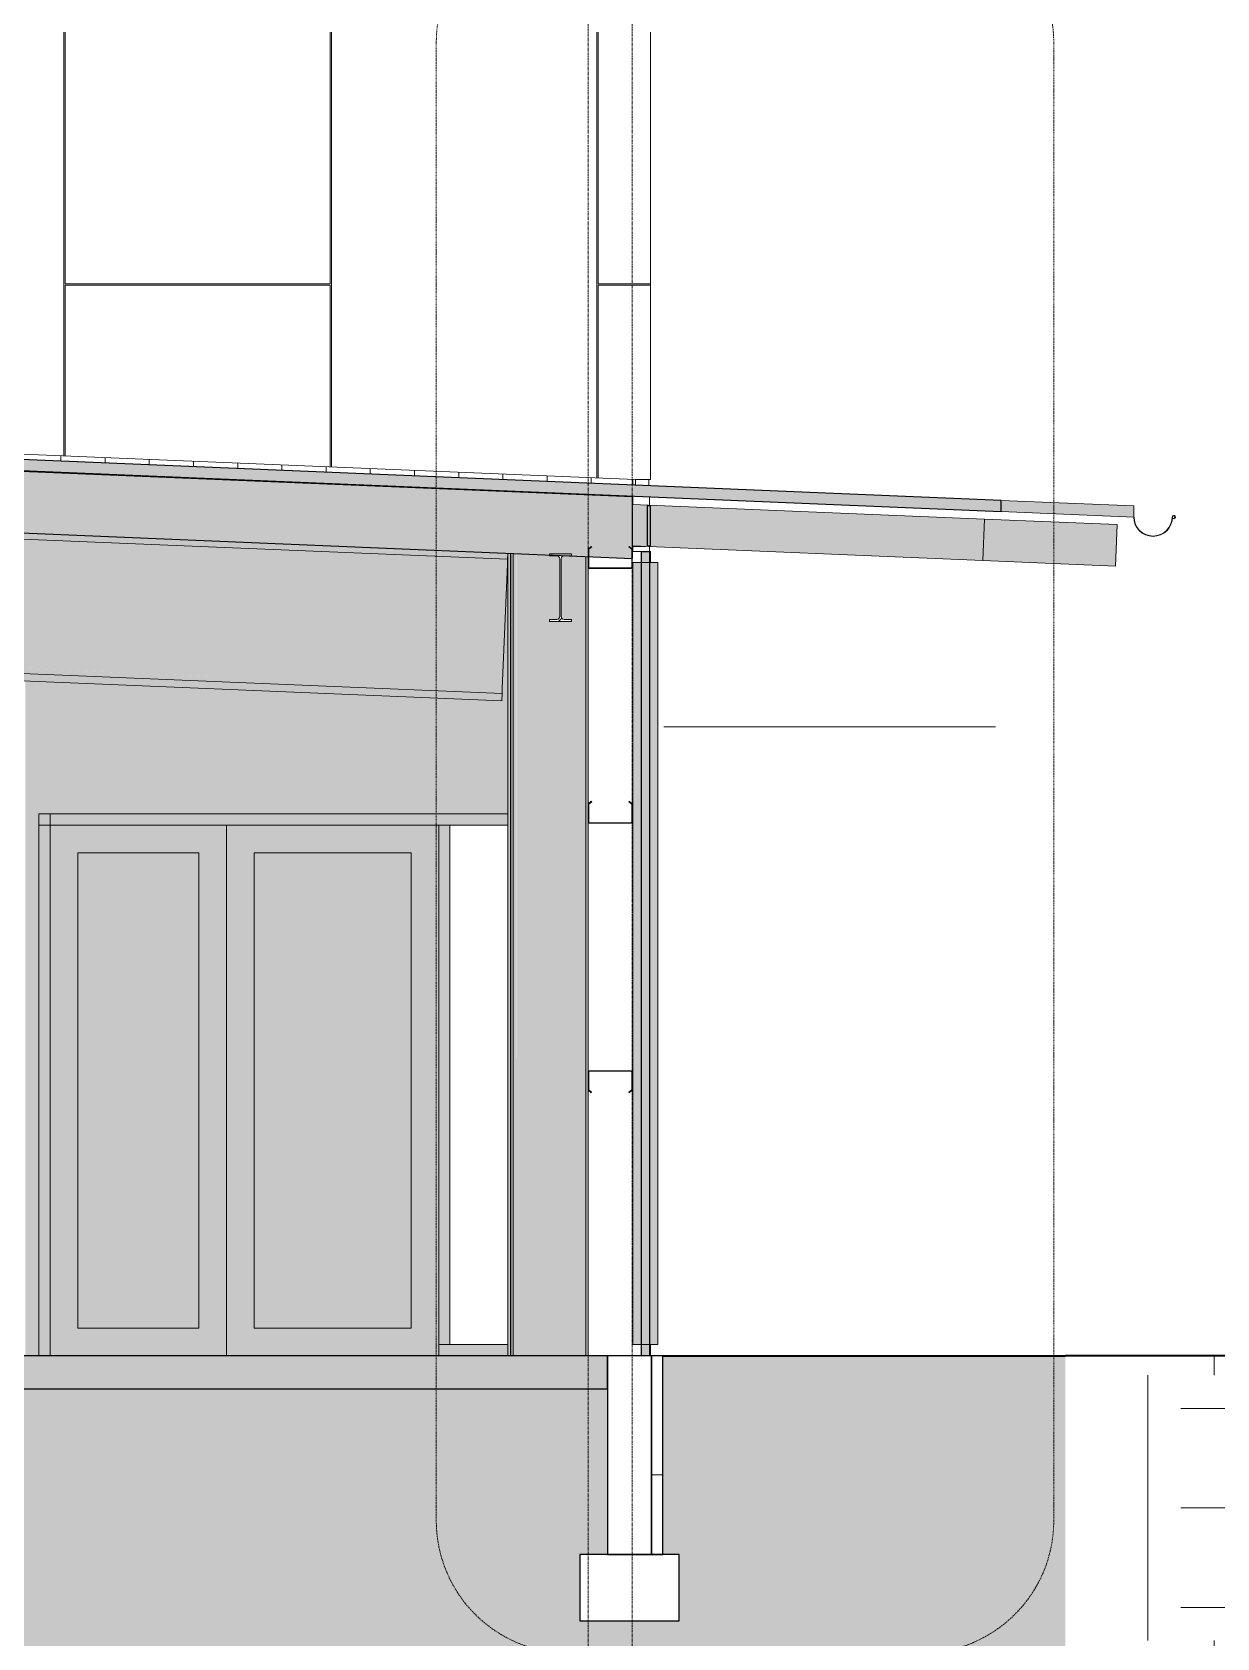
# Model space of a CAD drawing. Header units: inches. Extents: x 21380 to 98133, y -290 to 853.
# Drawn here: x 39369.9 to 39584.3, y -51.1 to 239.5 of the extents above; entities that cross this region are included whole.
import ezdxf

# ---------------------------------------------------------------- set-up
doc = ezdxf.new("R2010")
doc.units = ezdxf.units.IN
doc.header["$MEASUREMENT"] = 0
doc.linetypes.add('Dash Dot 3_16_', pattern=[0.3125, 0.1875, -0.0625, 0, -0.0625])
doc.linetypes.add('Grid Line 1_2_', pattern=[0.875, 0.5, -0.125, 0.125, -0.125])
for name, color, linetype, lineweight in [('A-ANNO-SYMB', 150, 'Continuous', 9), ('A-CLNG', 13, 'Continuous', 9), ('A-CLNG-PATT', 13, 'Continuous', 25), ('A-DOOR', 31, 'Continuous', 9), ('A-FLOR', 192, 'Continuous', 9), ('A-FLOR-LEVL', 51, 'Continuous', 9), ('A-FLOR-PATT', 8, 'Continuous', 25), ('A-GLAZ-CWMG', 51, 'Continuous', 9), ('A-ROOF', 132, 'Continuous', 9), ('A-ROOF-OTLN', 132, 'Continuous', 9), ('A-WALL', 113, 'Continuous', 9), ('A-WALL-PATT', 111, 'Continuous', 25), ('C-TOPO', 7, 'Continuous', 9), ('EOP-PR', 4, 'Continuous', 13), ('I-WALL', 2, 'Continuous', 9), ('L-SITE-WALL', 31, 'Continuous', 9), ('S-BEAM', 12, 'Continuous', 9), ('S-COLS', 52, 'Continuous', 9), ('S-FNDN', 32, 'Continuous', 9), ('S-GRID', 1, 'Continuous', 9)]:
    doc.layers.add(name, color=color, linetype=linetype, lineweight=lineweight)
pattern_1 = [(50, (-87574.236, 98.42), (55.0854, -4.819842), [5.76, -63.36]), (355, (-87574.236, 98.42), (-10.65569, 57.76853), [4.608, -50.688]), (100.451, (-87569.645, 98.02), (44.429468, 52.94866), [4.895, -53.848]), (46.184, (-87574.236, 113.78), (81.96444, -12.71212), [8.64, -95.04]), (96.636, (-87567.406, 112.72), (71.7815, 74.81238), [7.343, -80.772]), (351.184, (-87574.24, 113.78), (71.78195, 74.81243), [6.912, -76.032]), (21, (-87566.556, 109.94), (45.84207, -30.92146), [5.76, -63.36]), (326, (-87566.556, 109.94), (18.687064, 55.691476), [4.608, -50.688]), (71.451, (-87562.736, 107.363), (64.52891, 24.77011), [4.895, -53.848]), (37.5, (-87574.236, 98.42), (0.9338946, 25.566816), [2.534, -47.539, 2.534, -48.922, -50.88]), (37.5, (-87574.236, 98.42), (0.9338946, 25.566816), [-101.53, 2.534, -48.346]), (7.5, (-87574.236, 98.42), (20.20404, 30.291303), [2.534, -26.803, 2.534, -46.387, -19.392]), (7.5, (-87574.236, 98.42), (20.20404, 30.291303), [-78.259, 2.534, -16.858]), (327.5, (-87591.362, 98.42), (40.9977845, -1.7324026), [2.534, -16.666, 2.534, -57.37, -79.488]), (327.5, (-87591.362, 98.42), (40.9977845, -1.7324026), [-79.104, 2.534, -76.954]), (317.5, (-87599.042, 98.42), (44.788883, 7.687839), [2.534, -22.426, 2.534, -37.248, -56.448]), (317.5, (-87599.042, 98.42), (44.788883, 7.687839), [-64.742, 2.534, -53.914])]
pattern_2 = [(0, (-87574.236, 98.42), (48, 48), [48, -48]), (0, (-87574.236, 116.42), (48, 48), [48, -48]), (0, (-87574.236, 134.42), (48, 48), [48, -48]), (90, (-87568.236, 140.42), (-48, 48), [48, -48]), (90, (-87550.236, 140.42), (-48, 48), [48, -48]), (90, (-87532.236, 140.42), (-48, 48), [48, -48])]
pattern_3 = [(0, (-83613.53, 145.5), (-193, 193), [48, -145]), (90, (-83613.53, 145.5), (-193, 1e-14), [96.25, -96.75]), (180, (-83565.53, 241.75), (-193, 193), [48, -145]), (90, (-83565.53, 145.5), (-193, 1e-14), [96.25, -96.75]), (180, (-83565.53, 242), (-193, 193), [48, -145]), (90, (-83565.53, 242), (-193, 1e-14), [96.25, -96.75]), (0, (-83613.53, 338.25), (-193, 193), [48, -145]), (90, (-83613.53, 242), (-193, 1e-14), [96.25, -96.75]), (0, (-83565.28, 193.5), (-193, 193), [48, -145]), (90, (-83565.28, 145.25), (-193, 1e-14), [48.25, -144.75]), (90, (-83517.28, 145.25), (-193, 1e-14), [48.25, -144.75]), (0, (-83565.28, 290), (-193, 193), [48, -145]), (90, (-83565.28, 193.75), (-193, 1e-14), [96.25, -96.75]), (180, (-83517.28, 193.75), (-193, 193), [48, -145]), (90, (-83517.28, 193.75), (-193, 1e-14), [96.25, -96.75]), (90, (-83565.28, 290.25), (-193, 1e-14), [48, -145]), (180, (-83517.28, 290.25), (-193, 193), [48, -145]), (90, (-83517.28, 290.25), (-193, 1e-14), [48, -145]), (0, (-83517.03, 145.5), (-193, 193), [48, -145]), (90, (-83517.03, 145.5), (-193, 1e-14), [96.25, -96.75]), (180, (-83469.03, 241.75), (-193, 193), [48, -145]), (90, (-83469.03, 145.5), (-193, 1e-14), [96.25, -96.75]), (180, (-83469.03, 242), (-193, 193), [48, -145]), (90, (-83469.03, 242), (-193, 1e-14), [96.25, -96.75]), (180, (-83469.03, 338.25), (-193, 193), [48, -145]), (90, (-83517.03, 242), (-193, 1e-14), [96.25, -96.75]), (0, (-83468.78, 193.5), (-193, 193), [48, -145]), (90, (-83468.78, 145.25), (-193, 1e-14), [48.25, -144.75]), (90, (-83420.78, 145.25), (-193, 1e-14), [48.25, -144.75]), (0, (-83468.78, 290), (-193, 193), [48, -145]), (90, (-83468.78, 193.75), (-193, 1e-14), [96.25, -96.75]), (180, (-83420.78, 193.75), (-193, 193), [48, -145]), (90, (-83420.78, 193.75), (-193, 1e-14), [96.25, -96.75]), (90, (-83468.78, 290.25), (-193, 1e-14), [48, -145]), (180, (-83420.78, 290.25), (-193, 193), [48, -145]), (90, (-83420.78, 290.25), (-193, 1e-14), [48, -145])]
pattern_4 = [(45, (-87574.236, 98.42), (-19.00703, 19.00703), []), (45, (-87574.236, 127.22), (-19.00703, 19.00703), [])]

# ---------------------------------------------------------------- blocks, each defined once
blk = doc.blocks.new('Struct_Xcel_Sports Complex_rvt-4-Building Section - East_West looking South')
at = {"layer": 'A-FLOR-PATT', "lineweight": 9}
h = blk.add_hatch(dxfattribs=at)
h.set_pattern_fill('FP_52', style=0, pattern_type=2)
h.set_pattern_definition(pattern_1)
h.paths.add_polyline_path([(-26273.39, -6), (-22066.14, -6), (-22066.14, 0), (-26273.39, 0), (-26273.39, -1.7)], flags=0)
at = {"layer": 'A-WALL-PATT', "lineweight": 9}
h = blk.add_hatch(dxfattribs=at)
h.set_pattern_fill('FP_52', style=0, pattern_type=2)
h.set_pattern_definition(pattern_1)
h.paths.add_polyline_path([(-22066.14, -36), (-22058.14, -36), (-22058.14, 0), (-22066.14, 0), (-22066.14, -1.7)], flags=0)
at = {"layer": 'S-FNDN'}
h = blk.add_hatch(dxfattribs=at)
h.set_pattern_fill('FP_52', color=256, style=0, pattern_type=2)
h.set_pattern_definition(pattern_1)
h.paths.add_polyline_path([(-22053.14, -48), (-22053.14, -36), (-22071.14, -36), (-22071.14, -48)], flags=0)
at = {"layer": 'A-FLOR', "color": 250, "lineweight": 25}
for p, q in [((-22066.14, 0), (-26273.39, 0)), ((-22066.14, -6), (-22066.14, 0)), ((-26273.39, -6), (-22066.14, -6))]:
    blk.add_line(p, q, dxfattribs=at)
at = {"layer": 'L-SITE-WALL', "color": 250, "lineweight": 25}
for p, q in [((-22066.14, 0), (-22066.14, -36)), ((-22058.14, 0), (-22066.14, 0)), ((-22058.14, -36), (-22058.14, 0)), ((-22066.14, -36), (-22058.14, -36))]:
    blk.add_line(p, q, dxfattribs=at)
at = {"layer": 'S-FNDN', "color": 250, "lineweight": 25}
for p, q in [((-22053.14, -36), (-22071.14, -36)), ((-22071.14, -36), (-22071.14, -48)), ((-22053.14, -48), (-22053.14, -36)), ((-22071.14, -48), (-22053.14, -48))]:
    blk.add_line(p, q, dxfattribs=at)
blk = doc.blocks.new('W-Wide Flange - 2_-3_ deep-1401636-Building Section - East_West looking South')
at = {"layer": 'S-BEAM'}
for points in [[(-22084.2, 144.08), (-22084.15, 145.18), (-22780.64, 174.2), (-22780.64, 173.1), (-22088.16, 144.24)], [(-22084.23, 143.19), (-22084.2, 144.08), (-22780.64, 173.06), (-22780.64, 172.2), (-22089.76, 143.42)], [(-22085.17, 120.71), (-22084.23, 143.19), (-22780.64, 172.2), (-22780.64, 149.69), (-22085.18, 120.71)], [(-22085.21, 119.82), (-22085.21, 120.71), (-22780.64, 149.66), (-22780.64, 148.79), (-22117.67, 121.17)], [(-22085.26, 118.46), (-22085.21, 119.82), (-22780.64, 148.79), (-22780.64, 147.43), (-22117.67, 119.81)]]:
    blk.add_hatch(color=256, dxfattribs=at).paths.add_polyline_path(points, flags=0)
for p, q in [((-22084.2, 144.08), (-22780.64, 173.1)), ((-22780.64, 148.79), (-22085.21, 119.82)), ((-22085.26, 118.46), (-22780.64, 147.43)), ((-22084.23, 143.19), (-22085.17, 120.71)), ((-22084.2, 144.08), (-22084.23, 143.19)), ((-22084.15, 145.18), (-22084.2, 144.08)), ((-22085.21, 119.82), (-22085.26, 118.46)), ((-22085.17, 120.71), (-22085.21, 119.82))]:
    blk.add_line(p, q, dxfattribs=at)
blk = doc.blocks.new('Girt_C - 8_D-1405485-Building Section - East_West looking South')
at = {"layer": 'S-BEAM', "lineweight": 15}
for p, q in [((-22069.64, 51.37), (-22069.64, 48.05)), ((-22069.53, 48.11), (-22069.53, 51.37)), ((-22061.83, 51.55), (-22069.45, 51.55)), ((-22069.45, 51.45), (-22061.83, 51.45)), ((-22061.75, 51.37), (-22061.75, 48.11)), ((-22061.64, 48.05), (-22061.64, 51.37)), ((-22069.64, 48.05), (-22069.07, 47.57)), ((-22069, 47.66), (-22069.53, 48.11)), ((-22069.07, 47.57), (-22069, 47.66)), ((-22061.75, 48.11), (-22062.29, 47.66)), ((-22062.29, 47.66), (-22062.22, 47.57)), ((-22062.22, 47.57), (-22061.64, 48.05))]:
    blk.add_line(p, q, dxfattribs=at)
for centre, radius, start, end in [((-22069.45, 51.37), 0.188, 90, 180), ((-22069.45, 51.37), 0.0782, 90, 177.8773), ((-22061.83, 51.37), 0.187, 360, 90), ((-22061.83, 51.37), 0.0782, 3.0424, 90)]:
    blk.add_arc(centre, radius, start, end, dxfattribs=at)
blk = doc.blocks.new('Girt_C - 8_D-1405486-Building Section - East_West looking South')
at = {"layer": 'S-BEAM', "lineweight": 15}
for p, q in [((-22069.06, 100.3), (-22069.64, 99.82)), ((-22069.64, 99.82), (-22069.64, 96.51)), ((-22069.53, 99.77), (-22068.99, 100.22)), ((-22069.53, 96.5), (-22069.53, 99.77)), ((-22068.99, 100.22), (-22069.06, 100.3)), ((-22062.21, 100.3), (-22062.29, 100.22)), ((-22062.29, 100.22), (-22061.75, 99.77)), ((-22061.64, 99.82), (-22062.21, 100.3)), ((-22061.75, 99.77), (-22061.75, 96.5)), ((-22061.64, 96.51), (-22061.64, 99.82)), ((-22061.83, 96.43), (-22069.45, 96.43)), ((-22069.45, 96.32), (-22061.83, 96.32))]:
    blk.add_line(p, q, dxfattribs=at)
for centre, radius, start, end in [((-22069.45, 96.51), 0.187, 180, 270), ((-22069.45, 96.51), 0.0782, 183.0424, 270), ((-22061.83, 96.51), 0.188, 270, 0), ((-22061.83, 96.51), 0.0782, 270, 357.8773)]:
    blk.add_arc(centre, radius, start, end, dxfattribs=at)
blk = doc.blocks.new('W-Wide Flange-Column - B4_F-1389255-Building Section - East_West looking South')
at = {"layer": 'S-COLS'}
for points in [[(-22084.14, 0), (-22083.71, 0), (-22083.71, 145.16), (-22084.14, 145.18), (-22084.14, 76.43)], [(-22083.67, 0), (-22083.64, 0), (-22083.67, 0)]]:
    blk.add_hatch(color=256, dxfattribs=at).paths.add_polyline_path(points, flags=0)
for p, q in [((-22084.14, 145.18), (-22084.14, 0)), ((-22083.71, 145.16), (-22083.71, 0))]:
    blk.add_line(p, q, dxfattribs=at)
blk = doc.blocks.new('Rectangular Mullion - Exterior 2_ x 4_5_-1142339-Building Section - East_West looking South')
at = {"layer": 'A-GLAZ-CWMG'}
h = blk.add_hatch(color=256, dxfattribs=at)
h.paths.add_polyline_path([(-22060.04, 2), (-22060.04, 97), (-22061.52, 97), (-22061.52, 2)], flags=0)
h.paths.add_polyline_path([(-22058.46, 2), (-22057.02, 2), (-22057.02, 97), (-22058.46, 97), (-22058.46, 37.37)], flags=0)
blk.add_hatch(color=256, dxfattribs=at).paths.add_polyline_path([(-22058.46, 2), (-22058.46, 97), (-22060.04, 97), (-22060.04, 2)], flags=0)
for p, q in [((-22061.52, 2), (-22061.52, 97)), ((-22057.02, 97), (-22057.02, 2)), ((-22060.04, 2), (-22061.52, 2)), ((-22058.46, 2), (-22060.04, 2)), ((-22057.02, 2), (-22058.46, 2))]:
    blk.add_line(p, q, dxfattribs=at)
blk = doc.blocks.new('Rectangular Mullion - Exterior 2_ x 4_5_-1142340-Building Section - East_West looking South')
at = {"layer": 'A-GLAZ-CWMG'}
h = blk.add_hatch(color=256, dxfattribs=at)
h.paths.add_polyline_path([(-22060.04, 97), (-22060.04, 143.5), (-22061.52, 143.5), (-22061.52, 97)], flags=0)
h.paths.add_polyline_path([(-22058.46, 97), (-22057.02, 97), (-22057.02, 143.5), (-22058.46, 143.5), (-22058.46, 115.49)], flags=0)
blk.add_hatch(color=256, dxfattribs=at).paths.add_polyline_path([(-22058.46, 97), (-22058.46, 143.5), (-22060.04, 143.5), (-22060.04, 97)], flags=0)
for p, q in [((-22061.52, 143.5), (-22060.04, 143.5)), ((-22061.52, 97), (-22061.52, 143.5)), ((-22060.04, 143.5), (-22058.46, 143.5)), ((-22058.46, 143.5), (-22057.02, 143.5)), ((-22057.02, 143.5), (-22057.02, 97))]:
    blk.add_line(p, q, dxfattribs=at)
blk = doc.blocks.new('W-Wide Flange - W12X19-1098423-Building Section - East_West looking South')
at = {"layer": 'S-BEAM'}
h = blk.add_hatch(dxfattribs=at)
h.set_pattern_fill('FP_48', color=256, style=0, pattern_type=2)
h.set_pattern_definition(pattern_4)
h.paths.add_polyline_path([(-22072.64, 132.85), (-22072.64, 133.2), (-22074, 133.2), (-22074.37, 133.36), (-22074.52, 133.73), (-22074.52, 144.18), (-22074.37, 144.55), (-22074, 144.7), (-22072.64, 144.78), (-22072.64, 145.05), (-22076.65, 145.05), (-22076.65, 144.7), (-22075.28, 144.7), (-22074.91, 144.55), (-22074.76, 144.18), (-22074.76, 133.73), (-22074.91, 133.36), (-22075.28, 133.2), (-22076.65, 133.2), (-22076.65, 132.85)], flags=0)
at = {"layer": 'S-BEAM', "lineweight": 15}
for p, q in [((-22072.64, 145.05), (-22076.65, 145.05)), ((-22076.65, 145.05), (-22076.65, 144.7)), ((-22076.65, 144.7), (-22075.28, 144.7)), ((-22074.76, 144.18), (-22074.76, 133.73)), ((-22074.52, 133.73), (-22074.52, 144.18)), ((-22074, 144.7), (-22072.64, 144.7)), ((-22072.64, 144.7), (-22072.64, 145.05)), ((-22075.28, 133.2), (-22076.65, 133.2)), ((-22076.65, 133.2), (-22076.65, 132.85)), ((-22076.65, 132.85), (-22072.64, 132.85)), ((-22072.64, 133.2), (-22074, 133.2)), ((-22072.64, 132.85), (-22072.64, 133.2))]:
    blk.add_line(p, q, dxfattribs=at)
for centre, start, end in [((-22075.28, 144.18), 0, 90), ((-22074, 144.18), 90, 180), ((-22075.28, 133.73), 270, 0), ((-22074, 133.73), 180, 270)]:
    blk.add_arc(centre, 0.525, start, end, dxfattribs=at)
blk = doc.blocks.new('Dimension Lumber - 5_5 x 7_5 Glulam-1403169-Building Section - East_West looking South')
at = {"layer": 'S-BEAM'}
blk.add_hatch(color=256, dxfattribs=at).paths.add_polyline_path([(-21974.21, 142.86), (-21973.89, 150.35), (-21997.89, 151.35), (-21998.21, 143.86), (-21997.89, 143.84)], flags=0)
for p, q in [((-21997.89, 151.35), (-21973.89, 150.35)), ((-21973.89, 150.35), (-21974.21, 142.86)), ((-21998.21, 143.86), (-21974.21, 142.86))]:
    blk.add_line(p, q, dxfattribs=at)
blk = doc.blocks.new('Dimension Lumber - 5_5 x 7_5 Glulam-1403168-Building Section - East_West looking South')
at = {"layer": 'S-BEAM'}
h = blk.add_hatch(color=256, dxfattribs=at)
h.paths.add_polyline_path([(-21998.21, 143.86), (-21997.89, 151.35), (-22061.62, 154.01), (-22061.62, 146.5), (-22012.39, 144.45)], flags=0)
h.paths.add_polyline_path([(-22058.95, 146.5), (-22058.95, 153.75), (-22058.33, 153.75), (-22058.33, 146.5)], flags=0)
for p, q in [((-22061.62, 154.01), (-21997.89, 151.35)), ((-21997.89, 151.35), (-21998.21, 143.86)), ((-22061.62, 146.5), (-21998.21, 143.86))]:
    blk.add_line(p, q, dxfattribs=at)
blk = doc.blocks.new('Girt_C - 8_D-V311-Building Section - East_West looking South')
at = {"layer": 'S-BEAM'}
h = blk.add_hatch(dxfattribs=at)
h.set_pattern_fill('FP_48', color=256, style=0, pattern_type=2)
h.set_pattern_definition(pattern_4)
h.paths.add_polyline_path([(-22061.83, 142.44), (-22061.83, 142.55), (-22069.45, 142.55), (-22069.45, 142.44), (-22065.03, 142.44)], flags=0)
h.paths.add_polyline_path([(-22069.53, 142.62), (-22069.53, 145.89), (-22068.99, 146.34), (-22069.06, 146.42), (-22069.64, 145.94), (-22069.64, 142.63)], flags=0)
h.paths.add_polyline_path([(-22061.75, 142.62), (-22061.64, 142.63), (-22061.64, 145.94), (-22062.21, 146.42), (-22062.29, 146.34), (-22061.75, 145.89)], flags=0)
at = {"layer": 'S-BEAM', "lineweight": 15}
for p, q in [((-22069.06, 146.42), (-22069.64, 145.94)), ((-22069.64, 145.94), (-22069.64, 142.63)), ((-22069.53, 145.89), (-22068.99, 146.34)), ((-22069.53, 142.62), (-22069.53, 145.89)), ((-22068.99, 146.34), (-22069.06, 146.42)), ((-22062.21, 146.42), (-22062.29, 146.34)), ((-22062.29, 146.34), (-22061.75, 145.89)), ((-22061.64, 145.94), (-22062.21, 146.42)), ((-22061.75, 145.89), (-22061.75, 142.62)), ((-22061.64, 142.63), (-22061.64, 145.94)), ((-22061.83, 142.55), (-22069.45, 142.55)), ((-22069.45, 142.44), (-22061.83, 142.44))]:
    blk.add_line(p, q, dxfattribs=at)
for centre, radius, start, end in [((-22069.45, 142.63), 0.188, 180, 270), ((-22069.45, 142.63), 0.0782, 183.0424, 270), ((-22061.83, 142.63), 0.188, 270, 0), ((-22061.83, 142.63), 0.0782, 270, 357.8773)]:
    blk.add_arc(centre, radius, start, end, dxfattribs=at)
blk = doc.blocks.new('Sliding Door - one-1327540-Building Section - East_West looking South')
at = {"layer": 'A-DOOR'}
h = blk.add_hatch(color=256, dxfattribs=at)
h.paths.add_polyline_path([(-22135.08, 0), (-22135.08, 96), (-22167.02, 96), (-22167.02, 0), (-22152.76, 0)], flags=0)
h.paths.add_polyline_path([(-22152.76, 5), (-22162.02, 5), (-22162.02, 91), (-22140.08, 91), (-22140.08, 5)], flags=0)
h = blk.add_hatch(color=256, dxfattribs=at)
h.paths.add_polyline_path([(-22096.64, 0), (-22096.64, 96), (-22135.08, 96), (-22135.08, 0)], flags=0)
h.paths.add_polyline_path([(-22130.08, 5), (-22130.08, 91), (-22101.64, 91), (-22101.64, 5)], flags=0)
for points in [[(-22162.02, 5), (-22140.08, 5), (-22140.08, 91), (-22162.02, 91), (-22162.02, 26.94)], [(-22130.08, 5), (-22101.64, 5), (-22101.64, 91), (-22130.08, 91), (-22130.08, 33.44)]]:
    blk.add_hatch(color=256, dxfattribs=at).paths.add_polyline_path(points, flags=0)
for p, q in [((-22135.08, 0), (-22135.08, 96)), ((-22162.02, 5), (-22162.02, 91)), ((-22162.02, 91), (-22140.08, 91)), ((-22140.08, 91), (-22140.08, 5)), ((-22130.08, 91), (-22130.08, 5)), ((-22130.08, 91), (-22101.64, 91)), ((-22101.64, 5), (-22101.64, 91)), ((-22140.08, 5), (-22162.02, 5)), ((-22130.08, 5), (-22101.64, 5))]:
    blk.add_line(p, q, dxfattribs=at)
blk = doc.blocks.new('Rectangular Mullion - Exterior 2_ x 4_5_-1327535-Building Section - East_West looking South')
at = {"layer": 'A-GLAZ-CWMG'}
blk.add_hatch(color=256, dxfattribs=at).paths.add_polyline_path([(-22091.35, 96), (-22084.14, 96), (-22084.14, 98), (-22095.64, 98), (-22095.64, 96)], flags=0)
blk.add_line((-22095.64, 96), (-22084.14, 96), dxfattribs=at)
blk = doc.blocks.new('Rectangular Mullion - Exterior 2_ x 4_5_-1144623-Building Section - East_West looking South')
at = {"layer": 'A-GLAZ-CWMG'}
blk.add_hatch(color=256, dxfattribs=at).paths.add_polyline_path([(-22152.76, 96), (-22132.95, 96), (-22132.95, 98), (-22169.02, 98), (-22169.02, 96), (-22168.92, 96)], flags=0)
blk.add_line((-22169.02, 96), (-22132.95, 96), dxfattribs=at)
blk = doc.blocks.new('Rectangular Mullion - Exterior 2_ x 4_5_-1327536-Building Section - East_West looking South')
at = {"layer": 'A-GLAZ-CWMG'}
blk.add_hatch(color=256, dxfattribs=at).paths.add_polyline_path([(-22100.12, 96), (-22095.64, 96), (-22095.64, 98), (-22132.95, 98), (-22132.95, 96), (-22117.67, 96)], flags=0)
blk.add_line((-22132.95, 96), (-22095.64, 96), dxfattribs=at)
blk = doc.blocks.new('Rectangular Mullion - Exterior 2_ x 4_5_-1327537-Building Section - East_West looking South')
at = {"layer": 'A-GLAZ-CWMG'}
blk.add_hatch(color=256, dxfattribs=at).paths.add_polyline_path([(-22096.64, 0), (-22084.14, 0), (-22084.14, 2), (-22096.64, 2)], flags=0)
for p in [(-22096.64, 0), (-22084.14, 2)]:
    blk.add_line(p, (-22096.64, 2), dxfattribs=at)
blk = doc.blocks.new('Rectangular Mullion - Exterior 2_ x 4_5_-1327247-Building Section - East_West looking South')
at = {"layer": 'A-GLAZ-CWMG'}
blk.add_hatch(color=256, dxfattribs=at).paths.add_polyline_path([(-22169.02, 0), (-22167.02, 0), (-22167.02, 98), (-22169.02, 98), (-22169.02, 76.43)], flags=0)
blk.add_line((-22167.02, 0), (-22167.02, 98), dxfattribs=at)
blk = doc.blocks.new('Rectangular Mullion - Exterior 2_ x 4_5_-1115231-Building Section - East_West looking South')
at = {"layer": 'A-GLAZ-CWMG'}
blk.add_hatch(color=256, dxfattribs=at).paths.add_polyline_path([(-22240.52, 2), (-22240.52, 96), (-22242.52, 96), (-22242.52, 2)], flags=0)
for p, q in [((-22242.52, 96), (-22240.52, 96)), ((-22242.52, 96), (-22242.52, 2)), ((-22240.52, 2), (-22240.52, 96)), ((-22240.52, 2), (-22242.52, 2))]:
    blk.add_line(p, q, dxfattribs=at)

msp = doc.modelspace()

# ---------------------------------------------------------------- hatches: boundary and pattern name
at = {"layer": 'A-CLNG-PATT', "lineweight": 9}
h = msp.add_hatch(dxfattribs=at)
h.set_pattern_fill('FP_45', color=256, style=0, pattern_type=2)
h.set_pattern_definition([(161.57, (-87573.276, 99.38), (-7.680223697, -0.000979594), [0, -54.643, 6.067, 0]), (18.43, (-87575.196, 99.38), (-7.680223697, 0.000979594), [0, -54.643, 6.067, 0]), (108.43, (-87573.276, 99.38), (3.838295293, -19.201365322), [18.211, -42.499]), (71.57, (-87575.196, 99.38), (3.838295293, 19.201365322), [18.211, -42.499])])
h.paths.add_polyline_path([(39478.55, 144.24), (39478.55, 155.38), (38759.53, 185.34), (38759.53, 174.2), (39475.14, 144.38)], flags=0)
at = {"layer": 'A-ROOF'}
msp.add_hatch(color=256, dxfattribs=at).paths.add_polyline_path([(39545.28, 152.73), (39545.28, 154.73), (38760.22, 187.44), (38760.22, 185.44), (39527.78, 153.46)], flags=0)
at = {"layer": 'A-ROOF', "lineweight": 5}
msp.add_hatch(color=256, dxfattribs=at).paths.add_polyline_path([(39569.28, 151.73), (39569.28, 153.73), (39545.28, 154.73), (39545.28, 152.73)], flags=0)
at = {"layer": 'A-ROOF-OTLN'}
msp.add_hatch(color=256, dxfattribs=at).paths.add_polyline_path([(39572.78, 148.23), (39573.68, 148.35), (39574.53, 148.7), (39575.25, 149.25), (39575.81, 149.98), (39576.16, 150.82), (39576.1, 150.84), (39575.76, 150.01), (39575.21, 149.3), (39574.5, 148.75), (39573.67, 148.41), (39572.78, 148.29), (39571.89, 148.41), (39571.06, 148.75), (39570.35, 149.3), (39569.8, 150.01), (39569.46, 150.84), (39569.4, 150.82), (39569.75, 149.98), (39570.3, 149.25), (39571.03, 148.7), (39571.87, 148.35)], flags=0)
at = {"layer": 'A-WALL-PATT', "lineweight": 9}
h = msp.add_hatch(dxfattribs=at)
h.set_pattern_fill('FP_54', color=256, style=0, pattern_type=2)
h.set_pattern_definition([(270, (-84240.892, -153.667), (8, 5e-16), [])])
h.paths.add_polyline_path([(39481.53, 157.38), (39481.53, 158.5), (39478.65, 158.49), (39478.65, 157.5), (39479.03, 157.49)], flags=0)
h.paths.add_polyline_path([(39478.55, 157.51), (39478.55, 158.51), (38984.93, 179.08), (38971.78, 179.08), (38971.78, 179.62), (38840.4, 185.1), (38840.4, 187.08), (38792.78, 187.08), (38792.78, 239.46), (38761.28, 239.46), (38761.28, 192), (38759.53, 192), (38759.53, 187.47), (39455.01, 158.49)], flags=0)
h = msp.add_hatch(dxfattribs=at)
h.set_pattern_fill('FP_47', color=256, style=0, pattern_type=2)
h.set_pattern_definition(pattern_3)
h.paths.add_polyline_path([(39479.03, 158.49), (39479.03, 239.46), (38840.4, 239.46), (38840.4, 185.1), (39478.55, 158.51)], flags=0)
h = msp.add_hatch(dxfattribs=at)
h.set_pattern_fill('FP_47', color=256, style=0, pattern_type=2)
h.set_pattern_definition(pattern_3)
h.paths.add_polyline_path([(39479.03, 158.5), (39481.84, 158.5), (39481.84, 239.46), (39479.03, 239.46), (39479.03, 159.27)], flags=0)
h = msp.add_hatch(dxfattribs=at)
h.set_pattern_fill('FP_42', color=256, style=0, pattern_type=2)
h.set_pattern_definition([(90, (-84143.68, 677.25), (-193, -193), [48, -145]), (180, (-84143.68, 677.25), (-2e-14, -193), [96.25, -96.75]), (270, (-84239.93, 725.25), (-193, -193), [48, -145]), (180, (-84143.68, 725.25), (-2e-14, -193), [96.25, -96.75]), (270, (-84240.18, 725.25), (-193, -193), [48, -145]), (180, (-84240.18, 725.25), (-2e-14, -193), [96.25, -96.75]), (90, (-84336.43, 677.25), (-193, -193), [48, -145]), (180, (-84240.18, 677.25), (-2e-14, -193), [96.25, -96.75]), (90, (-84191.68, 725.5), (-193, -193), [48, -145]), (180, (-84143.43, 725.5), (-2e-14, -193), [48.25, -144.75]), (180, (-84143.43, 773.5), (-2e-14, -193), [48.25, -144.75]), (90, (-84288.18, 725.5), (-193, -193), [48, -145]), (180, (-84191.93, 725.5), (-2e-14, -193), [96.25, -96.75]), (270, (-84191.93, 773.5), (-193, -193), [48, -145]), (180, (-84191.93, 773.5), (-2e-14, -193), [96.25, -96.75]), (180, (-84288.43, 725.5), (-2e-14, -193), [48, -145]), (270, (-84288.43, 773.5), (-193, -193), [48, -145]), (180, (-84288.43, 773.5), (-2e-14, -193), [48, -145]), (90, (-84143.68, 773.75), (-193, -193), [48, -145]), (180, (-84143.68, 773.75), (-2e-14, -193), [96.25, -96.75]), (270, (-84239.93, 821.75), (-193, -193), [48, -145]), (180, (-84143.68, 821.75), (-2e-14, -193), [96.25, -96.75]), (270, (-84240.18, 821.75), (-193, -193), [48, -145]), (180, (-84240.18, 821.75), (-2e-14, -193), [96.25, -96.75]), (270, (-84336.43, 821.75), (-193, -193), [48, -145]), (180, (-84240.18, 773.75), (-2e-14, -193), [96.25, -96.75]), (90, (-84191.68, 822), (-193, -193), [48, -145]), (180, (-84143.43, 822), (-2e-14, -193), [48.25, -144.75]), (180, (-84143.43, 870), (-2e-14, -193), [48.25, -144.75]), (90, (-84288.18, 822), (-193, -193), [48, -145]), (180, (-84191.93, 822), (-2e-14, -193), [96.25, -96.75]), (270, (-84191.93, 870), (-193, -193), [48, -145]), (180, (-84191.93, 870), (-2e-14, -193), [96.25, -96.75]), (180, (-84288.43, 822), (-2e-14, -193), [48, -145]), (270, (-84288.43, 870), (-193, -193), [48, -145]), (180, (-84288.43, 870), (-2e-14, -193), [48, -145])])
h.paths.add_polyline_path([(39081.4, 0), (39081.4, 134.02), (39079.97, 134.08), (39079.97, 119.82), (39043.97, 119.82), (39043.97, 124.15), (39042.69, 123.67), (39040.03, 123.03), (39040.03, 0), (39078.13, 0)], flags=0)
h.paths.add_polyline_path([(39176.85, 0), (39222.28, 0), (39222.28, 113.32), (39162.08, 113.32), (39147.59, 112.32), (39144.09, 112.65), (39141.67, 113.17), (39138.87, 114.22), (39136.24, 115.65), (39135.35, 116.32), (39126.78, 116.32), (39126.73, 131.32), (39126.59, 132.14), (39120.09, 132.41), (39120.09, 0)], flags=0)
h.paths.add_polyline_path([(38740.65, 0), (38740.78, 0), (38740.78, 96.2), (38729.47, 96.2), (38729.47, 96), (38740.65, 95.96), (38740.65, 1.75)], flags=0)
h.paths.add_polyline_path([(39177.45, 125.32), (39222.28, 125.32), (39222.28, 128.15), (39162.78, 130.63), (39162.78, 125.32), (39176.85, 125.32)], flags=0)
h.paths.add_polyline_path([(39478.65, 145.5), (39481.65, 145.5), (39481.65, 146.37), (39478.65, 146.49)], flags=0)
h.paths.add_polyline_path([(39481.65, 153.88), (39481.65, 155.38), (39478.65, 155.5), (39478.65, 154)], flags=0)
h.paths.add_polyline_path([(39478.55, 155.38), (39478.55, 155.51), (38759.53, 185.41), (38759.53, 185.34), (39457.47, 156.25)], flags=0)
at = {"layer": 'A-WALL-PATT', "lineweight": 9, "transparency": 33554649}
msp.add_hatch(color=256, dxfattribs=at).paths.add_polyline_path([(39481.71, 0.06), (39481.71, 145.44), (39480.13, 145.44), (39480.13, 0.06)], flags=0)
at = {"layer": 'A-WALL-PATT', "lineweight": 9}
h = msp.add_hatch(dxfattribs=at)
h.set_pattern_fill('FP_53', color=256, style=0, pattern_type=2)
h.set_pattern_definition([(0, (-87574.236, 98.42), (0, 24), []), (90, (-87574.236, 98.42), (-24, 1e-15), [])])
h.paths.add_polyline_path([(39484.03, -36), (39484.03, 0), (39482.03, 0), (39482.03, -36)], flags=0)
at = {"layer": 'C-TOPO'}
h = msp.add_hatch(dxfattribs=at)
h.set_pattern_fill('FP_40', color=256, style=0, pattern_type=2)
h.set_pattern_definition(pattern_2)
h.paths.add_polyline_path([(39527.78, -79.82), (39556.93, -79.82), (39556.93, 0), (39484.03, 0), (39484.03, -36), (39487.03, -36), (39487.03, -48), (39469.03, -48), (39469.03, -36), (39474.03, -36), (39474.03, -6), (35266.78, -6), (35266.78, -36), (35271.78, -36), (35271.78, -48), (35253.78, -48), (35253.78, -36), (35256.78, -36), (35256.78, 0), (35176.28, 0), (35176.28, -79.82), (39511.45, -79.82)], flags=0)
h = msp.add_hatch(dxfattribs=at)
h.set_pattern_fill('FP_40', color=256, style=0, pattern_type=2)
h.set_pattern_definition(pattern_2)
h.paths.add_polyline_path([(39556.93, -79.82), (39628.93, -79.82), (39628.93, 0), (39556.93, 0)], flags=0)
at = {"layer": 'I-WALL'}
h = msp.add_hatch(color=256, dxfattribs=at)
h.paths.add_polyline_path([(39371.15, 0), (39371.15, 98), (39456.03, 98), (39455.94, 143.42), (39454.9, 118.46), (39368.65, 122.05), (39368.65, 0)], flags=0)
h.paths.add_polyline_path([(39478.55, 145.5), (39478.65, 145.5), (39478.65, 146.49), (39478.55, 146.5), (39478.55, 145.5)], flags=0)
h.paths.add_polyline_path([(39478.65, 154), (39478.58, 155.51), (39478.55, 155.51), (39478.57, 154)], flags=0)
h.paths.add_polyline_path([(39478.65, 157.5), (39478.59, 158.51), (39478.55, 158.49), (39478.58, 157.51)], flags=0)
msp.add_hatch(color=256, dxfattribs=at).paths.add_polyline_path([(39481.84, 146.5), (39481.84, 153.75), (39481.22, 153.75), (39481.22, 146.5)], flags=0)
at = {"layer": 'S-COLS', "lineweight": 5}
for points in [[(39456.53, 0), (39456.96, 0), (39456.96, 145.14), (39456.53, 145.16), (39456.53, 76.43)], [(39457.47, 0), (39457.65, 0), (39457.6, 145.12), (39456.96, 145.14), (39457, 0), (39457.31, 0)], [(39469.4, 0), (39469.4, 144.62), (39466.17, 144.7), (39465.77, 144.48), (39465.65, 144.18), (39465.65, 133.73), (39465.8, 133.36), (39466.17, 133.2), (39467.53, 133.2), (39467.53, 132.85), (39463.52, 132.85), (39463.52, 133.2), (39464.89, 133.2), (39465.26, 133.36), (39465.41, 133.73), (39465.38, 144.24), (39465.26, 144.55), (39464.89, 144.7), (39463.52, 144.78), (39463.52, 144.87), (39457.65, 145.05), (39457.65, 0)], [(39469.54, 0), (39470.09, 0), (39470.06, 144.6), (39469.4, 144.62), (39469.4, 0), (39469.53, 0)], [(39470.53, 0), (39470.53, 144.58), (39470.09, 144.59), (39470.09, 0)]]:
    msp.add_hatch(color=256, dxfattribs=at).paths.add_polyline_path(points, flags=0)

# ---------------------------------------------------------------- linework, layer by layer
at = {"layer": 'A-ANNO-SYMB', "linetype": 'Dash Dot 3_16_'}
for p, q in [((39443.05, 237.52), (39443.05, -29.82)), ((39554.81, -29.82), (39554.81, 237.52))]:
    msp.add_line(p, q, dxfattribs=at)
for centre, start, end in [((39467.05, 237.52), 90, 180), ((39530.81, 237.52), 0, 90), ((39467.05, -29.82), 180, 270), ((39530.81, -29.82), 270, 360)]:
    msp.add_arc(centre, 24, start, end, dxfattribs=at)
at = {"layer": 'A-CLNG', "lineweight": 25}
for p, q in [((39478.55, 155.38), (38759.53, 185.34)), ((38759.53, 174.2), (39478.55, 144.24)), ((39478.55, 144.24), (39478.55, 155.38))]:
    msp.add_line(p, q, dxfattribs=at)
at = {"layer": 'A-FLOR-LEVL', "linetype": 'Grid Line 1_2_'}
msp.add_line((34982.85, 0), (39861.53, 0), dxfattribs=at)
at = {"layer": 'A-ROOF', "lineweight": 25}
for p, q in [((39545.28, 154.73), (38760.22, 187.44)), ((38760.22, 185.44), (39545.28, 152.73)), ((39545.28, 152.73), (39545.28, 154.73))]:
    msp.add_line(p, q, dxfattribs=at)
at = {"layer": 'A-ROOF'}
for p, q in [((39545.28, 154.73), (39569.28, 153.73)), ((39569.28, 151.73), (39545.28, 152.73)), ((39569.28, 151.73), (39569.28, 153.73))]:
    msp.add_line(p, q, dxfattribs=at)
at = {"layer": 'A-ROOF-OTLN'}
for p, q in [((39569.34, 151.73), (39569.28, 151.73)), ((39576.38, 151.53), (39576.33, 151.48))]:
    msp.add_line(p, q, dxfattribs=at)
for centre, radius, start, end in [((39572.78, 151.73), 3.5, 180, 360), ((39572.78, 151.73), 3.44, 180, 0), ((39576.52, 151.73), 0.306, 232.159, 180), ((39576.52, 151.73), 0.243, 234.011, 180)]:
    msp.add_arc(centre, radius, start, end, dxfattribs=at)
at = {"layer": 'A-WALL'}
for p, q in [((39481.84, 239.46), (39481.84, 158.5)), ((38840.4, 185.1), (39479.03, 158.49)), ((39479.03, 158.5), (39481.84, 158.5)), ((39479.03, 158.49), (39479.03, 158.5)), ((39481.53, 157.38), (39481.53, 158.5)), ((39481.65, 153.88), (39481.65, 155.38)), ((39481.84, 145.5), (39478.55, 145.5)), ((39481.65, 145.5), (39481.65, 146.37)), ((39481.84, 145.5), (39481.84, 143.5)), ((39470.53, 99.82), (39470.53, 142.63)), ((39470.53, 51.37), (39470.53, 96.51)), ((39470.53, 0), (39470.53, 48.05)), ((39481.84, 2), (39481.84, 0))]:
    msp.add_line(p, q, dxfattribs=at)
at = {"layer": 'A-WALL', "lineweight": 25}
for p, q in [((39481.71, 145.44), (39480.13, 145.44)), ((39480.13, 145.44), (39480.13, 0.06)), ((39481.71, 0.06), (39481.71, 145.44)), ((39480.13, 0.06), (39481.71, 0.06))]:
    msp.add_line(p, q, dxfattribs=at)
at = {"layer": 'C-TOPO', "lineweight": 35}
for p, q in [((39484.03, 0), (39511.45, 0)), ((39511.45, 0), (39556.93, 0)), ((39587.95, 0), (39556.93, 0))]:
    msp.add_line(p, q, dxfattribs=at)
at = {"layer": 'C-TOPO'}
for p, q in [((39511.45, 0), (39484.03, 0)), ((39556.93, 0), (39511.45, 0)), ((39587.95, 0), (39556.93, 0))]:
    msp.add_line(p, q, dxfattribs=at)
at = {"layer": 'EOP-PR'}
msp.add_line((39484.25, 113.75), (39544.25, 113.75), dxfattribs=at)
at = {"layer": 'I-WALL'}
for p, q in [((39478.55, 158.52), (39478.55, 157.51)), ((39478.65, 157.5), (39478.65, 158.52)), ((39478.55, 155.51), (39478.55, 155.38)), ((39478.65, 154), (39478.65, 155.5)), ((39478.65, 145.5), (39478.65, 146.49)), ((39371.15, 0), (39371.15, 98)), ((39371.15, 98), (39456.03, 98))]:
    msp.add_line(p, q, dxfattribs=at)
at = {"layer": 'I-WALL', "lineweight": 25}
for p, q in [((39481.84, 153.75), (39481.22, 153.75)), ((39481.22, 153.75), (39481.22, 146.5)), ((39481.84, 146.5), (39481.84, 153.75)), ((39481.22, 146.5), (39481.84, 146.5))]:
    msp.add_line(p, q, dxfattribs=at)
at = {"layer": 'L-SITE-WALL', "lineweight": 25}
for p, q in [((39482.03, 0), (39482.03, -36)), ((39484.03, 0), (39482.03, 0)), ((39484.03, -36), (39484.03, 0)), ((39482.03, -36), (39484.03, -36))]:
    msp.add_line(p, q, dxfattribs=at)
at = {"layer": 'S-COLS'}
for p, q in [((39456.53, 145.16), (39456.53, 0)), ((39456.96, 145.14), (39456.96, 0)), ((39470.09, 144.59), (39470.09, 0))]:
    msp.add_line(p, q, dxfattribs=at)
at = {"layer": 'S-GRID', "linetype": 'Grid Line 1_2_'}
for p, q in [((39470.53, -273.16), (39470.53, 671.89)), ((39478.53, -273.16), (39478.53, 671.89))]:
    msp.add_line(p, q, dxfattribs=at)

# ---------------------------------------------------------------- block references
at = {"color": 90, "lineweight": 5}
msp.add_blockref('Struct_Xcel_Sports Complex_rvt-4-Building Section - East_West looking South', (61540.17, 0), dxfattribs=at)
at = {"layer": 'A-DOOR'}
msp.add_blockref('Sliding Door - one-1327540-Building Section - East_West looking South', (61540.17, 0), dxfattribs=at)
at = {"layer": 'A-GLAZ-CWMG'}
for name, p in [('Rectangular Mullion - Exterior 2_ x 4_5_-1142340-Building Section - East_West looking South', (61540.17, 0)), ('Rectangular Mullion - Exterior 2_ x 4_5_-1144623-Building Section - East_West looking South', (61540.17, 0)), ('Rectangular Mullion - Exterior 2_ x 4_5_-1327247-Building Section - East_West looking South', (61540.17, 0)), ('Rectangular Mullion - Exterior 2_ x 4_5_-1327536-Building Section - East_West looking South', (61540.17, 0)), ('Rectangular Mullion - Exterior 2_ x 4_5_-1115231-Building Section - East_West looking South', (61686.04, 0)), ('Rectangular Mullion - Exterior 2_ x 4_5_-1327535-Building Section - East_West looking South', (61540.17, 0)), ('Rectangular Mullion - Exterior 2_ x 4_5_-1142339-Building Section - East_West looking South', (61540.17, 0)), ('Rectangular Mullion - Exterior 2_ x 4_5_-1327537-Building Section - East_West looking South', (61540.17, 0))]:
    msp.add_blockref(name, p, dxfattribs=at)
at = {"layer": 'S-BEAM'}
for name in ['W-Wide Flange - 2_-3_ deep-1401636-Building Section - East_West looking South', 'Dimension Lumber - 5_5 x 7_5 Glulam-1403168-Building Section - East_West looking South', 'Dimension Lumber - 5_5 x 7_5 Glulam-1403169-Building Section - East_West looking South', 'Girt_C - 8_D-V311-Building Section - East_West looking South', 'W-Wide Flange - W12X19-1098423-Building Section - East_West looking South', 'Girt_C - 8_D-1405486-Building Section - East_West looking South', 'Girt_C - 8_D-1405485-Building Section - East_West looking South']:
    msp.add_blockref(name, (61540.17, 0), dxfattribs=at)
at = {"layer": 'S-COLS'}
msp.add_blockref('W-Wide Flange-Column - B4_F-1389255-Building Section - East_West looking South', (61540.17, 0), dxfattribs=at)

doc.saveas('drawing.dxf')
